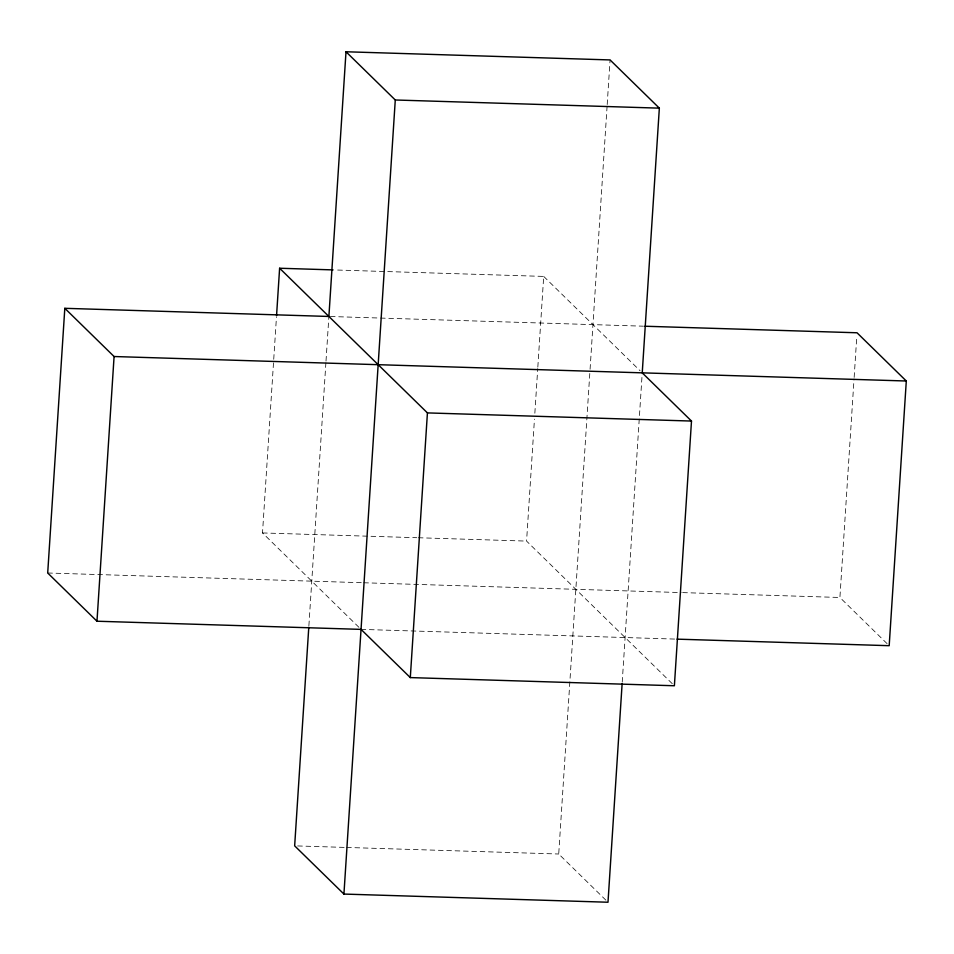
<?xml version="1.0" encoding="UTF-8"?>
<svg xmlns="http://www.w3.org/2000/svg" width="954" height="954" viewBox="0 0 954 954"><rect width="100%" height="100%" fill="white"/><g stroke="black" fill="none" stroke-linecap="round" stroke-linejoin="round"><path stroke-width="0.72" stroke-dasharray="4.77 3.58" d="M358.942 627.327L262.505 532.94L276.445 317.312M308.881 625.764L325.91 362.568M326.006 361.077L328.892 316.466M672.284 683.708L526.572 541.097L534.455 419.164M534.848 413.213L537.734 368.602M537.829 367.111L543.697 276.41L334.508 269.946M605.897 900.182L558.722 854.009L589.977 370.724M590.073 369.234L607.102 106.025M607.197 104.546L610.071 59.935M622.223 682.146L642.233 372.847M887.089 643.64L839.914 597.478L854.045 378.881M854.152 377.39L856.835 335.76M330.37 316.513L643.401 326.185M262.505 532.94L416.791 537.71M418.281 537.746L526.572 541.097M47.7 572.996L362.21 582.715M363.701 582.763L681.18 592.577M682.659 592.613L839.914 597.478M361.041 629.378L675.551 639.097M297.624 845.948L345.098 847.414M346.576 847.45L558.722 854.009M543.697 276.41L640.134 370.796"/><path stroke-width="1.43" d="M64.812 308.309L47.7 572.996L96.974 621.221L361.041 629.378L410.303 677.59L674.383 685.759L691.495 421.06L642.233 372.847L659.345 108.148L610.071 59.935L346.004 51.766L328.892 316.466L64.812 308.309L114.086 356.522L906.3 381.004L889.188 645.691L677.03 639.144M96.974 621.221L114.086 356.522M276.541 315.834L279.617 268.241L333.029 269.899M308.786 627.255L294.655 845.852L343.929 894.065L607.996 902.234L622.127 683.636M343.929 894.065L395.278 99.991L346.004 51.766M410.303 677.59L427.428 412.903L279.617 268.241M395.278 99.991L659.345 108.148M644.88 326.232L857.026 332.779L906.3 381.004M427.428 412.903L691.495 421.06"/></g></svg>
